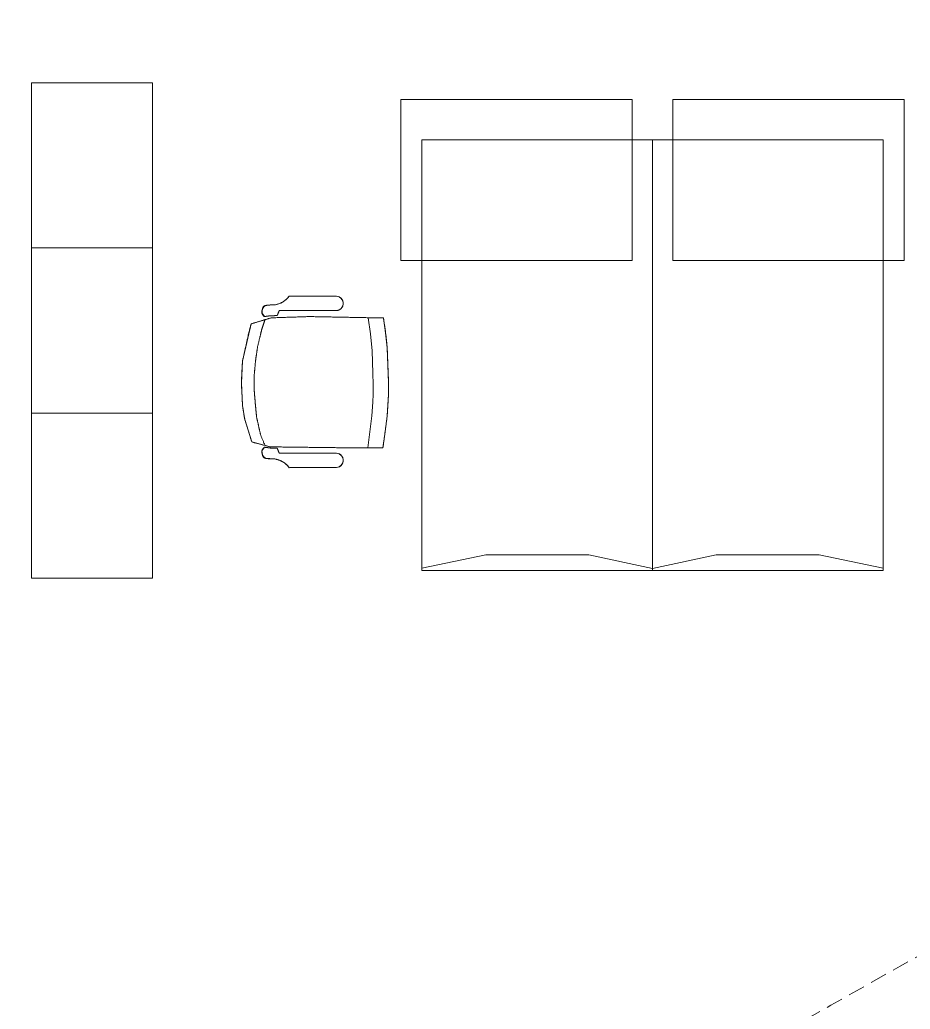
# Model space of a CAD drawing. Extents: x -2598 to 23780, y 0 to 8114.
# Drawn here: x 13115.6 to 13446.4, y 1457.1 to 1824.5 of the extents above; entities that cross this region are included whole.
import ezdxf

# ---------------------------------------------------------------- set-up
doc = ezdxf.new("R2010")
doc.units = 0
doc.header["$LTSCALE"] = 25
doc.header["$MEASUREMENT"] = 0
doc.linetypes.add('DOT2', pattern=[0.125, 0, -0.125])
doc.linetypes.add('HIDDEN', pattern=[0.375, 0.25, -0.125])
doc.layers.get('0').update_dxf_attribs({"color": 9, "lineweight": 9})
for name, color, linetype, lineweight in [('05', 9, 'Continuous', 9), ('06B', 9, 'Continuous', 9), ('06C', 9, 'Continuous', 9), ('20', 9, 'DOT2', 9), ('35', 9, 'Continuous', 9), ('40', 9, 'Continuous', 9), ('40B', 9, 'Continuous', 9)]:
    doc.layers.add(name, color=color, linetype=linetype, lineweight=lineweight)

# ---------------------------------------------------------------- blocks, each defined once
blk = doc.blocks.new('Group-258-1')
at = {"linetype": 'Continuous'}
for p, q in [((384800.0983, 69164.505), (384800.0936, 69164.5084)), ((384800.71, 69164.505), (384800.7146, 69164.5084)), ((384800.2257, 69164.3995), (384800.1668, 69164.4084)), ((384800.2892, 69164.3936), (384800.2257, 69164.3995)), ((384800.5299, 69164.394), (384800.4792, 69164.3908)), ((384800.5895, 69164.4019), (384800.5299, 69164.394)), ((384800.6491, 69164.4097), (384800.5895, 69164.4019)), ((384800.3717, 69164.3904), (384800.2892, 69164.3936)), ((384800.4137, 69164.389), (384800.3717, 69164.3904)), ((384800.4502, 69164.389), (384800.4137, 69164.389)), ((384800.4792, 69164.3908), (384800.4502, 69164.389))]:
    blk.add_line(p, q, dxfattribs=at)
at = {"linetype": 'Continuous', "flags": 128}
for points in [[(384800.0862, 69164.6997), (384800.0862, 69164.6409), (384800.0862, 69164.6409)], [(384800.722, 69164.6997), (384800.722, 69164.6409), (384800.722, 69164.6409)], [(384800.0862, 69164.6409), (384800.0862, 69164.5259), (384800.0862, 69164.6409)], [(384800.1395, 69164.5259), (384800.1395, 69164.6409), (384800.1395, 69164.6409)], [(384800.6687, 69164.5259), (384800.6687, 69164.6409), (384800.6687, 69164.6409)], [(384800.722, 69164.6409), (384800.722, 69164.5259), (384800.722, 69164.6409)], [(384800.0862, 69164.5259), (384800.0862, 69164.5259), (384800.087, 69164.52)], [(384800.0862, 69164.5259), (384800.087, 69164.52), (384800.087, 69164.52)], [(384800.087, 69164.52), (384800.087, 69164.52), (384800.0892, 69164.5143)], [(384800.087, 69164.52), (384800.0892, 69164.5143), (384800.0892, 69164.5143)], [(384800.0892, 69164.5143), (384800.0892, 69164.5143), (384800.0929, 69164.5094)], [(384800.0892, 69164.5143), (384800.0936, 69164.5084), (384800.0929, 69164.5094)], [(384800.0977, 69164.5054), (384800.0977, 69164.5054), (384800.1034, 69164.5026)], [(384800.0977, 69164.5054), (384800.1034, 69164.5026), (384800.1034, 69164.5026)], [(384800.1223, 69164.5026), (384800.1223, 69164.5026), (384800.128, 69164.5054)], [(384800.1223, 69164.5026), (384800.128, 69164.5054), (384800.128, 69164.5054)], [(384800.128, 69164.5054), (384800.128, 69164.5054), (384800.1328, 69164.5094)], [(384800.128, 69164.5054), (384800.1328, 69164.5094), (384800.1328, 69164.5094)], [(384800.1328, 69164.5094), (384800.1328, 69164.5094), (384800.1365, 69164.5143)], [(384800.1328, 69164.5094), (384800.1365, 69164.5143), (384800.1365, 69164.5143)], [(384800.1365, 69164.5143), (384800.1365, 69164.5143), (384800.1387, 69164.52)], [(384800.1365, 69164.5143), (384800.1387, 69164.52), (384800.1387, 69164.52)], [(384800.1387, 69164.52), (384800.1387, 69164.52), (384800.1395, 69164.5259)], [(384800.1387, 69164.52), (384800.1395, 69164.5259), (384800.1395, 69164.5259)], [(384800.6695, 69164.52), (384800.6695, 69164.52), (384800.6687, 69164.5259)], [(384800.6695, 69164.52), (384800.6687, 69164.5259), (384800.6687, 69164.5259)], [(384800.6718, 69164.5143), (384800.6718, 69164.5143), (384800.6695, 69164.52)], [(384800.6718, 69164.5143), (384800.6695, 69164.52), (384800.6695, 69164.52)], [(384800.6754, 69164.5094), (384800.6754, 69164.5094), (384800.6718, 69164.5143)], [(384800.6754, 69164.5094), (384800.6718, 69164.5143), (384800.6718, 69164.5143)], [(384800.6802, 69164.5054), (384800.6802, 69164.5054), (384800.6754, 69164.5094)], [(384800.6802, 69164.5054), (384800.6754, 69164.5094), (384800.6754, 69164.5094)], [(384800.6859, 69164.5026), (384800.6859, 69164.5026), (384800.6802, 69164.5054)], [(384800.6859, 69164.5026), (384800.6802, 69164.5054), (384800.6802, 69164.5054)], [(384800.7105, 69164.5054), (384800.7105, 69164.5054), (384800.7048, 69164.5026)], [(384800.7105, 69164.5054), (384800.7048, 69164.5026), (384800.7048, 69164.5026)], [(384800.719, 69164.5143), (384800.7146, 69164.5084), (384800.7153, 69164.5094)], [(384800.719, 69164.5143), (384800.719, 69164.5143), (384800.7153, 69164.5094)], [(384800.7213, 69164.52), (384800.7213, 69164.52), (384800.719, 69164.5143)], [(384800.7213, 69164.52), (384800.719, 69164.5143), (384800.719, 69164.5143)], [(384800.722, 69164.5259), (384800.722, 69164.5259), (384800.7213, 69164.52)], [(384800.722, 69164.5259), (384800.7213, 69164.52), (384800.7213, 69164.52)], [(384800.1034, 69164.5026), (384800.1034, 69164.5026), (384800.1096, 69164.5011)], [(384800.1034, 69164.5026), (384800.1096, 69164.5011), (384800.1096, 69164.5011)], [(384800.1096, 69164.5011), (384800.1096, 69164.5011), (384800.1161, 69164.5011)], [(384800.1096, 69164.5011), (384800.1161, 69164.5011), (384800.1161, 69164.5011)], [(384800.1161, 69164.5011), (384800.1161, 69164.5011), (384800.1223, 69164.5026)], [(384800.1161, 69164.5011), (384800.1223, 69164.5026), (384800.1223, 69164.5026)], [(384800.6922, 69164.5011), (384800.6922, 69164.5011), (384800.6859, 69164.5026)], [(384800.6922, 69164.5011), (384800.6859, 69164.5026), (384800.6859, 69164.5026)], [(384800.6986, 69164.5011), (384800.6986, 69164.5011), (384800.6922, 69164.5011)], [(384800.6986, 69164.5011), (384800.6922, 69164.5011), (384800.6922, 69164.5011)], [(384800.7048, 69164.5026), (384800.7048, 69164.5026), (384800.6986, 69164.5011)], [(384800.7048, 69164.5026), (384800.6986, 69164.5011), (384800.6986, 69164.5011)]]:
    blk.add_lwpolyline(points, close=True, dxfattribs=at)
at = {"linetype": 'Continuous'}
for points in [[(384800.3272, 69164.8751), (384800.2792, 69164.8644), (384800.2312, 69164.8536)], [(384800.4074, 69164.8792), (384800.3673, 69164.8772), (384800.3272, 69164.8751)], [(384800.4932, 69164.8746), (384800.4503, 69164.8769), (384800.4074, 69164.8792)], [(384800.5432, 69164.8666), (384800.5182, 69164.8706), (384800.4932, 69164.8746)], [(384800.1886, 69164.8426), (384800.1775, 69164.8055), (384800.1663, 69164.7685)], [(384800.2312, 69164.8536), (384800.2099, 69164.8481), (384800.1886, 69164.8426)], [(384800.6271, 69164.8405), (384800.5851, 69164.8535), (384800.5432, 69164.8666)], [(384800.6454, 69164.7717), (384800.6363, 69164.8061), (384800.6271, 69164.8405)], [(384800.1182, 69164.7571), (384800.1184, 69164.788), (384800.1261, 69164.8013), (384800.1481, 69164.8026)], [(384800.1481, 69164.8026), (384800.1523, 69164.8031), (384800.1616, 69164.7937)], [(384800.2113, 69164.8039), (384800.1911, 69164.7972), (384800.1708, 69164.7905)], [(384800.2746, 69164.8191), (384800.2429, 69164.8115), (384800.2113, 69164.8039)], [(384800.3252, 69164.8264), (384800.2999, 69164.8227), (384800.2746, 69164.8191)], [(384800.3841, 69164.8318), (384800.3546, 69164.8291), (384800.3252, 69164.8264)], [(384800.4307, 69164.8318), (384800.4074, 69164.8318), (384800.3841, 69164.8318)], [(384800.4872, 69164.8271), (384800.4589, 69164.8295), (384800.4307, 69164.8318)], [(384800.5356, 69164.8225), (384800.5114, 69164.8248), (384800.4872, 69164.8271)], [(384800.5919, 69164.8096), (384800.5638, 69164.8161), (384800.5356, 69164.8225)], [(384800.637, 69164.7924), (384800.6046, 69164.8075), (384800.5919, 69164.8096)], [(384800.6601, 69164.8026), (384800.656, 69164.8031), (384800.6466, 69164.7937)], [(384800.69, 69164.7571), (384800.6898, 69164.788), (384800.6822, 69164.8013), (384800.6601, 69164.8026)], [(384800.1585, 69164.7715), (384800.1583, 69164.7588), (384800.158, 69164.7461)], [(384800.1616, 69164.7937), (384800.1601, 69164.7826), (384800.1585, 69164.7715)], [(384800.1663, 69164.7685), (384800.1639, 69164.6975), (384800.1616, 69164.6266)], [(384800.6491, 69164.4746), (384800.6472, 69164.6232), (384800.6454, 69164.7717)], [(384800.6466, 69164.7937), (384800.6482, 69164.7826), (384800.6497, 69164.7715)], [(384800.6497, 69164.7715), (384800.65, 69164.7588), (384800.6502, 69164.7461)], [(384800.0854, 69164.7011), (384800.1126, 69164.7212), (384800.1182, 69164.7571)], [(384800.158, 69164.7461), (384800.1488, 69164.7423), (384800.1395, 69164.7385)], [(384800.1395, 69164.7385), (384800.1395, 69164.6897), (384800.1395, 69164.6409)], [(384800.6502, 69164.7461), (384800.6595, 69164.7423), (384800.6687, 69164.7385)], [(384800.6687, 69164.7385), (384800.6687, 69164.6897), (384800.6687, 69164.6409)], [(384800.7229, 69164.7011), (384800.6957, 69164.7212), (384800.69, 69164.7571)], [(384800.1616, 69164.6266), (384800.1642, 69164.4892), (384800.1668, 69164.3518)], [(384800.6491, 69164.3531), (384800.6491, 69164.4138), (384800.6491, 69164.4746)], [(384800.1668, 69164.3518), (384800.2302, 69164.3409), (384800.278, 69164.3374)], [(384800.278, 69164.3374), (384800.3427, 69164.3349), (384800.4074, 69164.3324)], [(384800.4074, 69164.3324), (384800.4288, 69164.3324), (384800.4502, 69164.3324)], [(384800.4502, 69164.3324), (384800.4901, 69164.3349), (384800.5299, 69164.3374)], [(384800.5299, 69164.3374), (384800.5895, 69164.3452), (384800.6491, 69164.3531)]]:
    blk.add_open_spline(points, degree=2, dxfattribs=at)
at = {"layer": '40'}
blk.add_lwpolyline([(384800.6491, 69164.3531), (384800.5895, 69164.3452), (384800.5299, 69164.3374), (384800.4502, 69164.3324), (384800.4074, 69164.3324), (384800.3427, 69164.3349), (384800.278, 69164.3374), (384800.2222, 69164.3433), (384800.1668, 69164.3518), (384800.1642, 69164.4892), (384800.1616, 69164.6266), (384800.1639, 69164.6975), (384800.1663, 69164.7685), (384800.1732, 69164.7913), (384800.1886, 69164.8426), (384800.3272, 69164.8751), (384800.4074, 69164.8792), (384800.4932, 69164.8746), (384800.5432, 69164.8666), (384800.6271, 69164.8405), (384800.6454, 69164.7717), (384800.6472, 69164.6232), (384800.6491, 69164.4746), (384800.6491, 69164.4097)], close=True, dxfattribs=at)
for points in [[(384800.1395, 69164.7385), (384800.158, 69164.7461), (384800.1583, 69164.7588), (384800.1585, 69164.7715), (384800.1616, 69164.7937), (384800.1481, 69164.8026, 0.293897), (384800.1206, 69164.7899), (384800.1182, 69164.7571, -0.205), (384800.0854, 69164.7011), (384800.0862, 69164.6997), (384800.0862, 69164.5259, 0.937941), (384800.1395, 69164.5259)], [(384800.6687, 69164.7385), (384800.6502, 69164.7461), (384800.65, 69164.7588), (384800.6497, 69164.7715), (384800.6466, 69164.7937), (384800.6601, 69164.8026, -0.293897), (384800.6877, 69164.7899), (384800.69, 69164.7571, 0.205), (384800.7229, 69164.7011), (384800.722, 69164.6997), (384800.722, 69164.5259, -0.937941), (384800.6687, 69164.5259)]]:
    blk.add_lwpolyline(points, format="xyb", close=True, dxfattribs=at)
blk = doc.blocks.new('p-masa_160')
for p, q in [((7.57, 115.2), (7.57, 160)), ((85.7, 115.2), (7.57, 115.2))]:
    blk.add_line(p, q)
blk.add_lwpolyline([(85.7, 115.2), (93.45, 115.2), (93.45, 174.97), (7.57, 174.97), (7.57, 160), (0, 160), (0, 0), (85.7, 0), (85.7, 115.2)], close=True)
at = {"flags": 128}
for points in [[(7.57, 160), (7.57, 174.97), (93.45, 174.97), (93.45, 115.2), (85.7, 115.2)], [(85.7, 0.04), (85.7, 0.94), (61.93, 5.88), (23.62, 5.88), (0, 0.73), (0, 0), (85.67, 0)]]:
    blk.add_lwpolyline(points, dxfattribs=at)
for points in [[(85.7, 160), (85.7, 0), (0, 0), (0, 160), (85.7, 160)], [(85.7, 160), (85.7, 0), (0, 0), (0, 160)]]:
    blk.add_lwpolyline(points, close=True, dxfattribs=at)
blk = doc.blocks.new('Group-41-1')
for p, q in [((384804.5645, 69162.035), (384804.5645, 69161.585)), ((384805.1779, 69162.035), (384804.5645, 69162.035)), ((384805.1779, 69161.585), (384805.1779, 69162.035)), ((384804.5645, 69161.585), (384805.1779, 69161.585))]:
    blk.add_line(p, q)
at = {"flags": 128}
blk.add_lwpolyline([(384804.5645, 69162.035), (384805.1779, 69162.035), (384805.1779, 69161.585), (384804.5645, 69161.585)], close=True, dxfattribs=at)
blk = doc.blocks.new('Group-42-1')
at = {"layer": '05', "color": 7}
for p in [(-1.2267, 0), (-0.6133, 0), (0, 0)]:
    blk.add_blockref('Group-41-1', p, dxfattribs=at)
blk = doc.blocks.new('p-2. kat planı')
at = {"layer": '20', "linetype": 'HIDDEN'}
blk.add_lwpolyline([(16671.49, 2158.03, 0.152192), (13054.42, 1065.28, 0.152192)], format="xyb", dxfattribs=at)
at = {"layer": '40'}
blk.add_lwpolyline([(13054.42, 704.15, -0.030791), (13682.75, 1104.54), (13576.46, 1296.45, -0.024013), (14116.78, 1562.65), (14175.16, 1426.96), (14212.09, 1442.78), (14154.09, 1578.71, -0.023167), (14698.59, 1781.77), (14742.74, 1640.76), (14781.91, 1653.34), (14736.69, 1793.87, -0.023228), (15300.09, 1942.43), (15330.55, 1797.88), (15369.84, 1806.22), (15339.16, 1950.68, -0.024001), (15933.76, 2044.81), (15957.63, 1826.73, -0.029535), (16671.45, 1862.43), (16671.45, 2206.09), (16650.5, 2206.09, 0.149972), (13055.87, 1124.03), (13054.42, 1124.03)], format="xyb", close=True, dxfattribs=at)
at = {"layer": '40B'}
blk.add_lwpolyline([(13052.5, 1837.5), (13052.5, 1065.5), (13054.42, 1065.5, -0.152186), (16671.45, 2158.21), (16671.45, 2226.09), (16672.5, 2226.09), (16672.5, 2372.5), (15945, 2372.5), (15945, 2365), (14187.5, 2363), (14187.5, 2825), (13845, 2825), (13845, 1845), (13845, 1837.5)], format="xyb", close=True, dxfattribs=at)

msp = doc.modelspace()

# ---------------------------------------------------------------- linework, layer by layer
at = {"layer": '06B'}
for points in [[(13055.87, 1124.03, -0.149972), (16650.5, 2206.09)], [(13033.61, 1157.26, -0.075525), (14783.96, 1979.92, -0.075525)]]:
    msp.add_lwpolyline(points, format="xyb", dxfattribs=at)
at = {"layer": '06C'}
msp.add_lwpolyline([(13124.69, 1100.45), (13117.7, 1111.05, -0.146397), (16605.5, 2161.14), (16605.5, 2148.44, 0.146396), (13124.69, 1100.45, 3.321415)], format="xyb", dxfattribs=at)
at = {"layer": '20', "linetype": 'HIDDEN'}
for points in [[(13074.5, 1250.48, -0.146575), (16650.5, 2301.36, -0.146575)], [(13074.5, 1209.1, -0.147553), (16652.5, 2266.71)]]:
    msp.add_lwpolyline(points, format="xyb", dxfattribs=at)
at = {"layer": '35'}
msp.add_lwpolyline([(16650.5, 2363), (16650.5, 2272.98, 0.147272), (13074.5, 1216.59), (13074.5, 1835), (13854.5, 1835), (13854.5, 2483.5), (13840.44, 2489.8), (13837.5, 2489.8), (13837.5, 2570.2), (13840.5, 2570.2), (13854.5, 2576.5), (13854.5, 2580), (13854.5, 2657), (13835.5, 2657), (13835.5, 2763), (13854.5, 2763), (13854.5, 2803), (14182.5, 2803), (14182.5, 2363)], format="xyb", close=True, dxfattribs=at)
msp.add_lwpolyline([(16670.8, 1862.43, 0.158669), (13096.04, 734.16, 0.158669)], format="xyb", dxfattribs=at)

# ---------------------------------------------------------------- block references
msp.add_blockref('p-2. kat planı', (0, 0))
at = {"layer": '05', "color": 7, "xscale": 100, "yscale": 100, "zscale": 100, "rotation": 270}
msp.add_blockref('Group-42-1', (-6903038.52, 38482134.93), dxfattribs=at)
at = {"layer": '05', "xscale": -1}
msp.add_blockref('p-masa_160', (13350.62, 1619.97), dxfattribs=at)
at = {"layer": '05'}
msp.add_blockref('p-masa_160', (13350.62, 1619.97), dxfattribs=at)
at = {"layer": '05', "color": 7, "extrusion": (0, 0, -1), "xscale": 100, "yscale": 100, "zscale": -100, "rotation": 270}
msp.add_blockref('Group-258-1', (-6929685.84, 38481730.45), dxfattribs=at)

doc.saveas('drawing.dxf')
